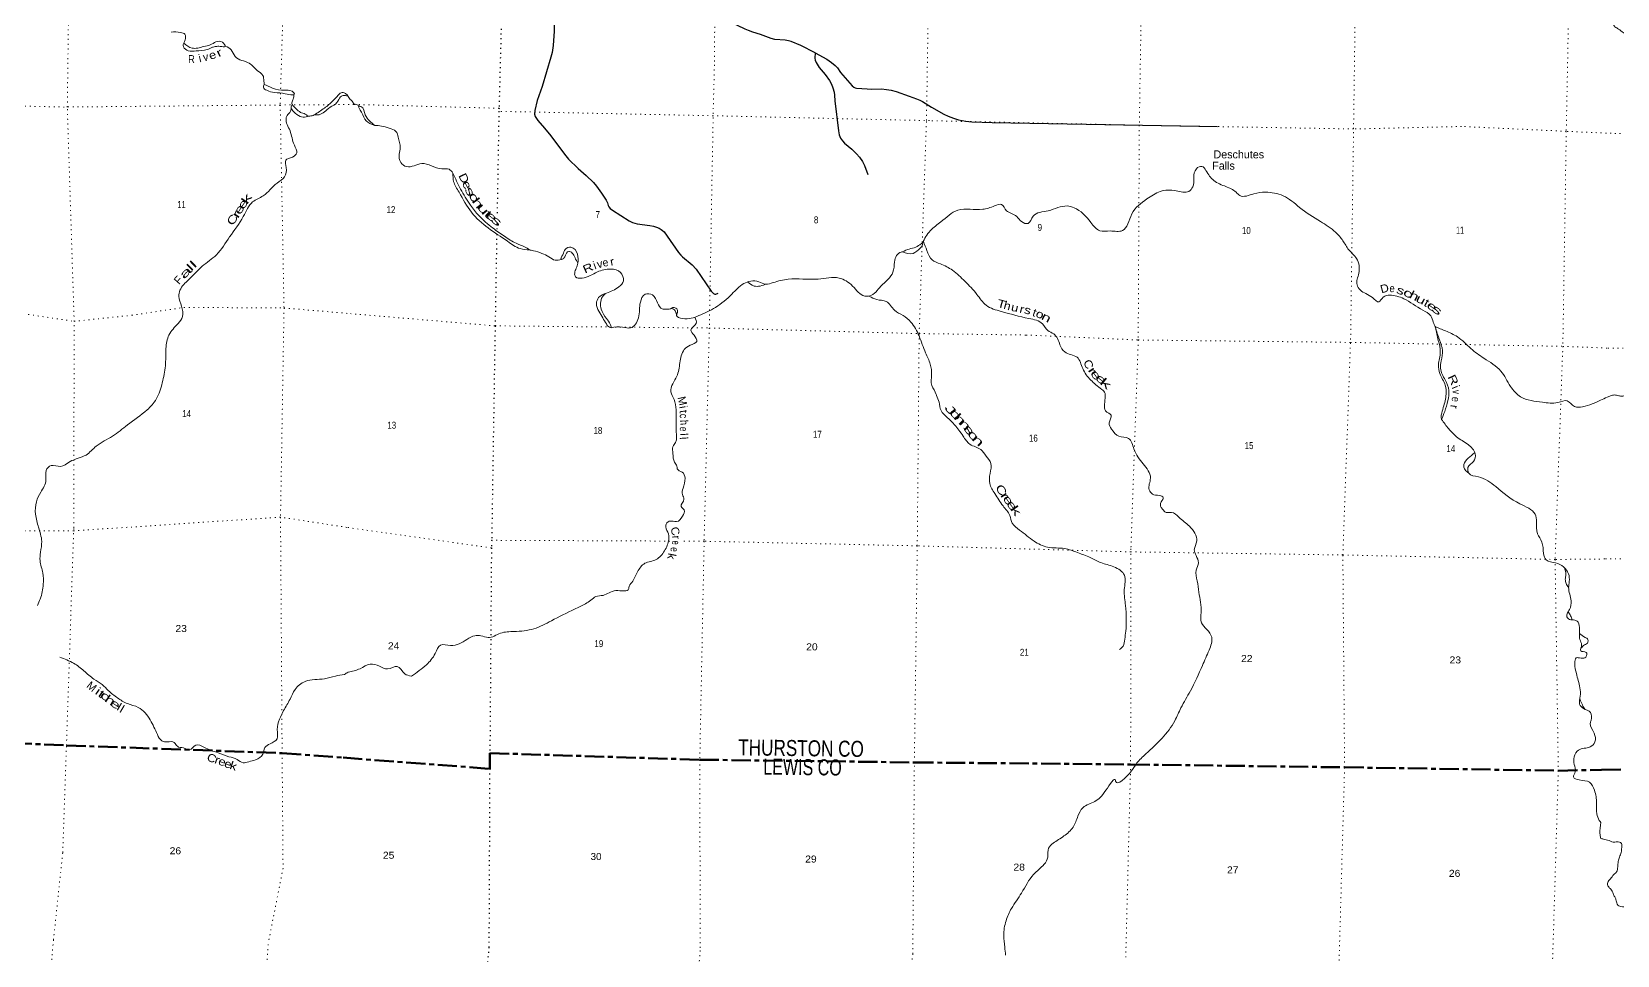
# Model space of a CAD drawing. Header units: feet. Extents: x -518066 to -250644, y -364975 to -177792.
# Drawn here: x -385170 to -345548, y -272019 to -248936 of the extents above; entities that cross this region are included whole.
import ezdxf
from ezdxf.enums import TextEntityAlignment as Align

# ---------------------------------------------------------------- set-up
doc = ezdxf.new("R2010")
doc.units = ezdxf.units.FT
doc.header["$LTSCALE"] = 80
doc.linetypes.add('DOTTED', pattern=[1.5, 0.3, -1.2])
doc.linetypes.add('LONG_DASH_SHORT_DASH', pattern=[9.9, 6, -1.2, 1.5, -1.2])
for name, color, linetype, lineweight in [('11', 7, 'LONG_DASH_SHORT_DASH', 60), ('29', 7, 'Continuous', 25), ('39', 7, 'Continuous', 13), ('41', 7, 'Continuous', 13), ('6', 7, 'DOTTED', 25), ('7', 7, 'DOTTED', 13)]:
    doc.layers.add(name, color=color, linetype=linetype, lineweight=lineweight)
doc.layers.add('12', color=7, linetype='Continuous')

msp = doc.modelspace()

# ---------------------------------------------------------------- linework, layer by layer
at = {"layer": '11'}
for points in [[(-408837.81, -266635.69), (-406241.3, -266747.6), (-401048.65, -266687.92), (-394929.3, -266471.88), (-389604.4, -266541.75), (-384300.79, -266772.26), (-378911.94, -266966.25), (-377390.09, -267077.36)], [(-377390.09, -267077.36), (-373725.33, -267359.01), (-373720.38, -266965.11), (-368475.11, -267130.31), (-363112.15, -267198.51), (-357708.81, -267249.14), (-352361.96, -267321.16), (-347021.29, -267405.16), (-345940.55, -267384.68)], [(-345940.55, -267384.68), (-341733.87, -267339.94), (-336965.1, -267488.04), (-336573.42, -267482.52), (-331631.02, -267575.19), (-331462.32, -267573.99), (-326272.65, -267651.46), (-321047.05, -267740.05), (-315713.17, -267839.27), (-314493.91, -267869.63)]]:
    msp.add_lwpolyline(points, dxfattribs=at)
at = {"layer": '29'}
for points in [[(-372084.31, -246878.36), (-372115.56, -248922.04), (-372141.45, -249284.8), (-372167.36, -249457.55), (-372193.25, -249569.83), (-372417.7, -250303.99), (-372538.56, -250658.12), (-372598.99, -250908.6), (-372605.47, -250992.81), (-372588.21, -251053.27), (-372521.3, -251159.08), (-372357.27, -251349.09), (-372193.25, -251539.11), (-371856.57, -251996.88), (-371757.3, -252122.12), (-371511.26, -252351.01)], [(-365588.04, -249462.73), (-365953.43, -249282.98), (-366193.31, -249182.91), (-366259.3, -249162.8), (-366339.47, -249147.21), (-366601.81, -249130.41), (-366694.56, -249106.37), (-366954.45, -249004.43), (-367149.9, -248944.79), (-367255.31, -248909.08), (-367344.58, -248874.64), (-367744.13, -248683.44)], [(-365588.04, -249462.73), (-365598.88, -249596.82), (-365591.33, -249649.73), (-365568.66, -249709.1), (-365490.97, -249830.02), (-365344.21, -250002.77), (-365237.38, -250155), (-365184.5, -250248.93), (-365148.9, -250340.7), (-365119.76, -250447.58), (-365111.12, -250521), (-365102.49, -250667.83), (-365011.85, -251410.63), (-364989.19, -251511.05), (-364955.73, -251596.33), (-364911.49, -251664.36), (-364860.77, -251721.57), (-364679.48, -251868.4), (-364556.46, -251987.17), (-364485.25, -252071.38), (-364409.71, -252179.34), (-364355.76, -252278.67), (-364271.98, -252507.57)], [(-365588.04, -249462.73), (-365301.06, -249620.57), (-365180.2, -249706.94), (-365089.56, -249784.68), (-365036.68, -249839.74), (-364955.75, -249953.1), (-364666.55, -250289.95), (-364624.47, -250325.58), (-364589.94, -250340.69), (-364558.64, -250346.1), (-364295.34, -250367.69), (-364183.11, -250372), (-363937.08, -250367.69), (-363805.43, -250378.48), (-363695.36, -250397.92), (-363570.18, -250432.46), (-363246.46, -250544.75), (-363055.46, -250612.77), (-362978.84, -250644.08), (-362910.86, -250681.86), (-362685.33, -250825.46), (-362374.55, -250998.2), (-362267.72, -251046.78), (-362136.07, -251100.77), (-362011.97, -251136.4), (-361824.2, -251175.26), (-361679.61, -251192.54), (-361165.95, -251201.18), (-355537.37, -251306.98)], [(-371511.26, -252351.01), (-371314.87, -252530.23), (-371129.26, -252707.29), (-371060.2, -252793.66), (-370930.71, -252975.04), (-370818.48, -253147.79), (-370782.88, -253209.33), (-370767.77, -253276.26), (-370745.1, -253316.21), (-370711.66, -253351.84), (-370658.78, -253393.95), (-370240.08, -253661.7), (-370152.68, -253703.81), (-370096.57, -253721.08), (-370041.53, -253735.11), (-369722.12, -253778.3), (-369628.24, -253798.81), (-369558.09, -253821.49), (-369493.35, -253847.4), (-369437.24, -253877.63), (-369402.71, -253901.38), (-369368.18, -253940.25), (-369286.16, -254046.05), (-369005.6, -254456.32), (-368952.73, -254517.86), (-368906.32, -254559.97), (-368664.6, -254762.94), (-368569.64, -254870.91), (-368319.29, -255233.67), (-368187.64, -255417.21), (-368134.22, -255477.12), (-368115.88, -255491.16), (-368099.16, -255497.1), (-368087.82, -255498.72), (-368070.55, -255494.4), (-368014, -255466.87)]]:
    msp.add_lwpolyline(points, dxfattribs=at)
at = {"layer": '39'}
for points in [[(-345658.65, -248753.15), (-345604.82, -248810.8), (-345517.47, -248870.59), (-345455.98, -248915.87), (-345346.88, -248996.13), (-345283.72, -249061.55), (-345225.02, -249153.05), (-345184.05, -249224.13), (-345120.34, -249376.05), (-345051.53, -249463.69), (-344916.61, -249560.48), (-344848.93, -249595.8), (-344676.99, -249640.91), (-344551.97, -249729.49), (-344451.58, -249849.84), (-344392.68, -249929.27), (-344256.46, -250068.32), (-344216.95, -250107.2), (-344121.77, -250179.19), (-344050.14, -250218.6), (-343938.97, -250294.88), (-343837.5, -250350.88), (-343755.8, -250388.45), (-343674.34, -250440.1), (-343546.4, -250474.42), (-343472.86, -250519.9), (-343319.16, -250574.76), (-343195.41, -250619.07), (-343091.93, -250675.11), (-342980.28, -250723.24), (-342802.98, -250687.98), (-342699.48, -250623.34), (-342619.69, -250536.17), (-342534.33, -250475.25), (-342390.37, -250393.18), (-342234.64, -250327.39), (-342120.96, -250254.87), (-342018.49, -250131.88), (-341911.79, -249996.89), (-341783.59, -249896.45), (-341689.55, -249797.46), (-341564.92, -249670.81), (-341428.66, -249568.5), (-341335.77, -249537.87), (-341178.13, -249478.15), (-340991.71, -249378.69), (-340871.91, -249300.23), (-340796.38, -249227.08)], [(-381686.08, -248944.64), (-381446.63, -248954.01), (-381342.88, -248998.4), (-381333.6, -249139.54), (-381369.47, -249223.38)], [(-381369.47, -249223.38), (-381162.63, -249346.37), (-380870.11, -249308.02), (-380708.24, -249262.98), (-380565.97, -249191.37), (-380403.16, -249200.71), (-380334.76, -249302.78), (-380461.52, -249302.22), (-380568.24, -249306.09), (-380653.12, -249324.5), (-380789.11, -249384.16), (-381061.37, -249414.88), (-381260.58, -249414.86), (-381379.27, -249311.77), (-381388.25, -249257.22), (-381369.47, -249223.38)], [(-380323.4, -249297.51), (-380183.57, -249390.42), (-380086.27, -249557.5), (-379733.4, -249723.74), (-379523.86, -249913.24), (-379395.32, -250026.59), (-379366, -250172.16), (-379357.58, -250254.89)], [(-379357.92, -250251.55), (-379152.08, -250343.63), (-378855.4, -250399.99), (-378664.75, -250426.01), (-378607.9, -250501.67), (-378638.27, -250511.12), (-378834.94, -250484.98), (-379101.94, -250453.38), (-379298.06, -250399.06), (-379377.16, -250328.99), (-379357.58, -250254.89)], [(-378665.22, -250754.21), (-378533.05, -250887.77), (-378423.94, -250966.5), (-378302.08, -251011.26), (-378276.61, -251046.01), (-378309.15, -251063.47), (-378457.83, -251052.4), (-378620.53, -250936.34), (-378683.02, -250840.43), (-378680.23, -250789.91), (-378665.22, -250754.21)], [(-378615.69, -250508.06), (-378632.34, -250617.96), (-378666.35, -250709.89), (-378665.22, -250754.21)], [(-378114.46, -251017.65), (-377852.04, -250843.21), (-377643.29, -250666.23), (-377515.75, -250525.86), (-377438, -250460.99), (-377329.71, -250479.3), (-377276.44, -250532.73), (-377356.89, -250531.1), (-377450.1, -250563.43), (-377541.51, -250708.57), (-377712.86, -250825.9), (-377853.95, -250939.82), (-377988.14, -251009.58), (-378045.73, -251015.91), (-378115.63, -251018.1)], [(-377273.39, -250532), (-377211.94, -250628.68), (-377178.26, -250655.53), (-377120.39, -250739.33)], [(-376982.29, -250790.58), (-377059.27, -250753.61), (-377120.39, -250739.33)], [(-376595.68, -251280.56), (-376813.07, -251161.22), (-376930.86, -250946.66), (-376987.2, -250795.19), (-376943.15, -250805.8), (-376833.29, -251012.22), (-376730.75, -251162.26), (-376595.68, -251280.56)], [(-378683.65, -250831.31), (-378721.46, -250952.41), (-378787.38, -251029.6), (-378812.91, -251099.55), (-378714.5, -251413.65), (-378606.87, -251770.22), (-378546.37, -251966.76), (-378649.02, -252069.38), (-378819.65, -252150.48), (-378811.21, -252333.89), (-378849.91, -252560.63), (-379038.14, -252717.89), (-379386.58, -253039.02), (-379649.16, -253190.75), (-379881.73, -253554.5), (-380223.82, -254063.02), (-380554.65, -254511.37), (-380910.46, -254798.12), (-381245.05, -255131.61), (-381465.61, -255396.95), (-381492.74, -255547.41), (-381425.23, -255796.45), (-381402.18, -256054.65), (-381512.25, -256227.59), (-381739.33, -256516.96), (-381814.41, -256853.71), (-381829.02, -257286.33), (-381905.82, -257709.62), (-382056.76, -258117.32), (-382287.5, -258388.49), (-382777.89, -258765.13), (-383149.66, -259045.52), (-383557.05, -259294.98), (-383812.93, -259515.3), (-384212.61, -259680.35), (-384450.45, -259802.37), (-384687.44, -259779.44), (-384808.58, -259901.82), (-384813.33, -260141.34), (-384944.13, -260446.75), (-385053.43, -260682.13), (-385073.77, -260997.84), (-384999.69, -261321.51), (-384920.14, -261673.48), (-384949.7, -261946.72), (-384961.93, -262157.9), (-384891.52, -262463.37), (-384881.01, -262745.48), (-384956.74, -263114.43), (-385024.33, -263276.16)], [(-378275.08, -251046.3), (-378163.73, -251036.22), (-378113.05, -251017.11)], [(-374642.62, -252469.2), (-374735.83, -252375.55), (-374924.44, -252363.11), (-375424.83, -252232.12), (-375803.32, -252307.71), (-375944.64, -252207.42), (-375986.16, -251995.84), (-375962.05, -251835.35), (-376010.97, -251573.42), (-376067.35, -251425.97), (-376237.06, -251347.43), (-376427.15, -251292.76), (-376595.68, -251280.56)], [(-362914.62, -254223.69), (-362716.14, -253909.3), (-362448.25, -253685.57), (-362028.96, -253399.45), (-361406.12, -253375.21), (-361107.8, -253286.55), (-360934.67, -253252.57), (-360812.13, -253408.9), (-360686.47, -253476.83), (-360552.88, -253552.89), (-360434.02, -253683.05), (-360271.92, -253727.32), (-360143.17, -253550.07), (-359767.9, -253410.12), (-359294.49, -253291.52), (-359122.32, -253333.91), (-358701.25, -253705.08), (-358474.91, -253910.97), (-358221.94, -253916.2), (-357914.59, -253908.05), (-357678.41, -253490.96), (-357300.17, -253115.88), (-356970.52, -252931.13), (-356570.65, -252912.09), (-356251.53, -252926.2), (-356157.76, -252814.83), (-356128.75, -252584.05), (-356063.68, -252359.76), (-355930.4, -252301.15), (-355827.28, -252404.97), (-355629.63, -252656.73), (-355326.28, -252807.32), (-355074.98, -252945.18), (-354979.67, -253030.82), (-354633.71, -252986.98), (-354336.02, -252948.55), (-353897.31, -253034.53), (-353485.33, -253329.21), (-352967.61, -253679.51), (-352585.44, -253949.69), (-352405.32, -254159.02), (-352257.57, -254386.02), (-352061.54, -254607.6), (-352007.91, -254974.11), (-352051.71, -255262.99), (-351972.99, -255390.62), (-351668.14, -255581.43), (-351506.82, -255688.01), (-351396.88, -255568.8), (-351231.6, -255520.65), (-350885.3, -255609.48), (-350404.92, -255894.98), (-350207.89, -256036.18), (-350145.61, -256193.75), (-350096.96, -256316.98)], [(-374643.42, -252468.39), (-374452.84, -252867.59), (-374206.86, -253268.7), (-373995.3, -253532.69), (-373651.74, -253838.56), (-373357.18, -254049.34), (-373064.17, -254223.92), (-372852.43, -254313.04), (-372728.26, -254390.77)], [(-372726.89, -254391.02), (-372961.43, -254357.89), (-373280.44, -254174.94), (-373760.21, -253841.2), (-374181.02, -253449.93), (-374492.02, -252949.5), (-374627.18, -252678.44), (-374642.8, -252469.7)], [(-371522.16, -254723.92), (-371533.38, -254498.66), (-371693.82, -254321.75), (-371841.1, -254376.16), (-371901.05, -254512.07), (-371932.58, -254624.23), (-371908.46, -254622.53), (-371849.48, -254562.98), (-371749.35, -254425.56), (-371661.51, -254466.88), (-371592.75, -254588.36), (-371522.16, -254723.92)], [(-363410.31, -254439.25), (-363147.02, -254478.68), (-362972.7, -254350.25), (-362910.92, -254255.68), (-362914.4, -254224.35), (-362933.06, -254232.16), (-363078.77, -254320.76), (-363244.02, -254366.9), (-363409.59, -254439.16)], [(-362888.53, -254182.8), (-362798.68, -254404.72), (-362667.11, -254641.57), (-362463.52, -254740.64), (-362160.25, -254897.25), (-361848.45, -255174.58), (-361551.32, -255499.96), (-361317.78, -255772.28), (-360942.2, -255927.8), (-360251.59, -256103.42), (-359909.91, -256240.42), (-359777.46, -256406.93), (-359629.89, -256489.21), (-359474.63, -256758.51), (-359356.41, -256938.91), (-359046.83, -257073.5), (-358905.78, -257354.68), (-358704.57, -257642.67), (-358432.37, -257875.27), (-358345.27, -257974.87), (-358344.14, -258045.23), (-358360.72, -258246.02), (-358336.69, -258411.15), (-358193.52, -258523.52), (-358246.12, -258713.8), (-358183.79, -258867.36), (-358003.29, -259046.54), (-357758.97, -259099.89), (-357627.75, -259364.87), (-357393.49, -259739.71), (-357213.17, -260091.74), (-357244.99, -260386.81), (-357165.97, -260490.33), (-356989.73, -260528.75), (-356891.98, -260580.24), (-356945.55, -260688.1), (-356945.28, -260826.8), (-356887.91, -260895.87), (-356852.28, -260936.52), (-356685.75, -260948.69), (-356502.52, -261069.61), (-356240.32, -261298.06), (-356054.14, -261664.25), (-356117.13, -261882.54), (-356074.78, -262027.8), (-356014.81, -262209.46), (-356071.3, -262389.64), (-356044.59, -262661.34), (-356002, -262947.3), (-355946.12, -263454.53), (-355939.32, -263711.9), (-355806.79, -263872.38), (-355682.74, -264068.93), (-355747.02, -264389.71), (-355914.53, -264775.52), (-356215.74, -265412.88), (-356452, -265836), (-356604.62, -266155.66), (-357325.94, -266984.67), (-357549.71, -267212.97), (-357684.7, -267408.24), (-358083.53, -267664.47), (-358085.39, -267652.38), (-358327.4, -267894.53), (-358604.01, -268172.41), (-358901.21, -268331.44), (-359024.36, -268542.94), (-359148.29, -268816.74), (-359373.97, -269036.98), (-359643.33, -269218.47), (-359759.35, -269341.62), (-359780.27, -269568.49), (-359870.84, -269744.22), (-360137.1, -269998.11), (-360434.13, -270462.67), (-360685.97, -270847.4), (-360822.38, -271155.21), (-360879.23, -271524.33), (-360854.74, -271812.07), (-360831.75, -272018.9)], [(-371932.35, -254628.31), (-372085.48, -254646.41), (-372245.1, -254563.98), (-372420.73, -254477.32), (-372630.74, -254410.33), (-372740.9, -254386.82)], [(-370806.55, -255466.68), (-370497.38, -255313.83), (-370383.02, -255162.52), (-370456.71, -254954.56), (-370698.63, -254869.07), (-371034.9, -254941.17), (-371418.39, -255095.09), (-371580.62, -255060.86), (-371601.54, -254968.14), (-371561.85, -254846.03), (-371523.12, -254722.08)], [(-370692.8, -256332.91), (-370403.57, -256318.02), (-370203.04, -256340.67), (-370009.06, -256085.86), (-369959.93, -255692.52), (-369841.03, -255499.06), (-369658.49, -255515.45), (-369530.48, -255716.07), (-369411.86, -255864.31), (-369305.51, -255871.69), (-369178.72, -255849.19), (-369176.68, -255847.2), (-369048.36, -255862.9), (-369029.14, -255931.49), (-369054.45, -256027.65), (-368908.78, -256101.86), (-368500.26, -256032.69), (-368083.96, -255824.92), (-367672.12, -255492.47), (-367377.65, -255230.9), (-367200.15, -255168.83), (-367003.53, -255183.39), (-366827.6, -255245.93), (-366642.37, -255208.09), (-366267.75, -255120.39), (-365516.66, -255117.88), (-364994.22, -255092.37), (-364655.36, -255293.66), (-364351.24, -255542.75), (-364226.68, -255538.3), (-363950.56, -255298.6), (-363646.86, -254942.67), (-363607.56, -254691.92), (-363555.32, -254529.77), (-363446.73, -254443.62), (-363409.59, -254439.16)], [(-370806.55, -255466.68), (-371002.78, -255580.77), (-371058.88, -255730.8), (-370995, -255920.56), (-370900.69, -256086.58), (-370808.22, -256238.51), (-370732.96, -256321.87), (-370690.95, -256334.47), (-370708.11, -256261.89), (-370808.56, -256105.84), (-370938.1, -255867.01), (-370954.3, -255718.06), (-370910.16, -255561.84), (-370806.55, -255466.68)], [(-367281.25, -255184.3), (-367119.37, -255292.47), (-366966.75, -255292.4), (-366808.06, -255243.47)], [(-364241.12, -255545.42), (-364053.14, -255630.96), (-363816.77, -255678.18), (-363608.67, -255897.91), (-363395.4, -256025.25), (-363202.71, -256192.52), (-362996.2, -256538.86), (-362832.85, -256963.04), (-362715.89, -257243.92), (-362683.14, -257513.68), (-362678.42, -257777.05), (-362564.79, -258003.62), (-362557.11, -258031.85), (-362496.92, -258195.43), (-362447.34, -258405.1), (-362292.85, -258575.91), (-362108.42, -258761.17), (-361897.07, -259041.24), (-361722.95, -259248.47), (-361453.49, -259378.53), (-361320.98, -259541.02), (-361200.8, -259725.46), (-361222.06, -259978.45), (-361229.26, -260231.62), (-361103.84, -260478.44), (-360896.85, -260786.59), (-360727.21, -261029.95), (-360665.36, -261221.69), (-360482.73, -261390.84), (-360122.73, -261666.77), (-359783.24, -261817.82), (-359361.97, -261853.33), (-359035.9, -261953.96), (-358718.19, -262080.61), (-358452.67, -262204.59), (-358126.68, -262311.24), (-357864.24, -262521.61), (-357866.73, -262879.36), (-357835.62, -263279.75), (-357817.6, -263603.6), (-357829.62, -263921.03), (-357854.21, -264119.7), (-357898.58, -264294.01), (-357983.97, -264377.35)], [(-369187.09, -255849.97), (-369091.1, -255908.59), (-369060.09, -256010.07)], [(-368600.81, -256067.5), (-368566.98, -256228.82), (-368697.58, -256393.99), (-368618.86, -256521.62), (-368550.51, -256675.25), (-368714.38, -256771.66), (-368862.34, -256880.33), (-368972.93, -257210.57), (-369049.45, -257547.28), (-369152.2, -257732.91), (-369194.91, -257935.38), (-369116.99, -258127.32), (-369066.01, -258385.25), (-369062.92, -258938.04), (-369080.29, -259201.14), (-369145.9, -259308.84), (-369146.02, -259477.68), (-369104.55, -259693.28), (-369045.55, -259792.52), (-369038.41, -259862.96), (-368916.91, -259942.9), (-368842.53, -260096.61), (-368893.86, -260345.2), (-368907.92, -260505.82), (-368871.19, -260618.85), (-368937.79, -260804.93), (-368866.54, -260888.25), (-368906.66, -261044.52), (-369052.97, -261181.35), (-369237.59, -261170.96), (-369327.23, -261272.33), (-369275.14, -261441.84), (-369249.35, -261627.09), (-369357.32, -261909.13), (-369564.93, -262129.6), (-369847.24, -262222.49), (-370028.59, -262431.23), (-370172.53, -262698.75), (-370248.51, -262832.45), (-370250.75, -262850.51), (-370570.73, -262904.73), (-370891.51, -263023.26), (-371070.64, -263055.16), (-371194.23, -263142.03), (-371333.96, -263234.72), (-371602.7, -263365.97), (-372182.74, -263660.1), (-372621, -263857.54), (-373113.85, -263925.64), (-373455.79, -263969.53), (-373764.41, -264078.17), (-373944.59, -264033.67), (-374099.19, -264031.7), (-374293.13, -264123.7), (-374700.71, -264277.31), (-374953.63, -264268.07), (-375086.74, -264473.4), (-375305.19, -264758.06), (-375681.05, -265041.14)], [(-350102.68, -256303.04), (-349841.14, -256414.7), (-349541.76, -256561.22), (-349208.03, -256850.89), (-348879.79, -257098.28), (-348456.06, -257417.23), (-348215.88, -257800.18), (-347962.11, -258060.68), (-347419.6, -258196.23), (-347032.08, -258201.15), (-346798.67, -258163.92), (-346617.7, -258304.91), (-346412.92, -258309.53), (-346175.06, -258238.18), (-345967.06, -258146.36), (-345799.62, -258070.28)], [(-349938.4, -258625.13), (-349860.46, -258430.51), (-349780.7, -258156.15), (-349755.45, -257905.22), (-349850.5, -257638.69), (-349965.33, -257347.78), (-349948.95, -257163.07), (-349917.53, -256900.16), (-349990.54, -256637.93), (-350096.96, -256316.98)], [(-350093.99, -256327.4), (-350020.84, -256651.61), (-349970.21, -256937.68), (-350014.49, -257264.75), (-349979.02, -257478.26), (-349848.18, -257773.39), (-349824.86, -257994.78), (-349895.34, -258329.56), (-349945.87, -258515.85), (-349948.87, -258594.2), (-349938.13, -258625.91)], [(-345799.62, -258070.28), (-345715.93, -258035.12), (-345617.19, -258014.65), (-345513.1, -258034.49), (-345424.97, -258048.03), (-345352.26, -258023.1), (-345259.27, -257986.44), (-345158.76, -257980.07), (-345013.84, -257960.37), (-344943.48, -257955.51), (-344838.65, -257931.11), (-344691.28, -257885.31), (-344598.77, -257876.79), (-344526.63, -257886.05), (-344446.77, -257913.53), (-344276.87, -257960.62), (-344160.6, -257972.62), (-344056.08, -257966.32), (-343872.71, -257929.16), (-343679.04, -257876.08), (-343537.36, -257810.06), (-343444.1, -257757.31), (-343324.3, -257678.86), (-343217.06, -257630.37), (-343096.47, -257624.34), (-342928.14, -257645.25), (-342751.51, -257650.22), (-342618.6, -257628.3), (-342411.96, -257639.8), (-342345.48, -257626.83), (-342184.64, -257615.44), (-341985.86, -257616.75), (-341885.58, -257624.47), (-341670.22, -257714.55), (-341469.7, -257731.99), (-341375.62, -257749.65), (-341253.26, -257757.73), (-341084.8, -257770.6), (-340990.88, -257798.32), (-340941.27, -257833.34), (-340835.41, -257867.29), (-340760.65, -257959.06), (-340683.88, -258050.85), (-340623.06, -258136.35), (-340504.51, -258250.96), (-340461.09, -258295.94), (-340354.27, -258392.26), (-340188.83, -258465.42), (-340086.92, -258495.29), (-339980.99, -258525.22), (-339812.93, -258562.22), (-339689.08, -258600.49), (-339493.86, -258694.27), (-339380.24, -258744.44), (-339223.82, -258757.11), (-339063.22, -258759.8), (-338933.54, -258810.24), (-338812.89, -258800.19), (-338619.52, -258765.2), (-338514.79, -258746.84), (-338427.99, -258720.13), (-338373.68, -258715.01), (-338201.81, -258764.14), (-338134.84, -258841.69), (-338101.7, -258900.58), (-338089.24, -258995.32), (-338060.44, -259074.24), (-337991.84, -259173.95), (-337917.11, -259267.72), (-337855.37, -259417.6), (-337832.46, -259607.05), (-337797.46, -259794.69), (-337761.76, -259940.11), (-337734.83, -260010.96), (-337685.46, -260060.05), (-337528.77, -260056.64), (-337457.58, -260122.19), (-337355.66, -260270.73), (-337299.2, -260376.26), (-337174.72, -260497.01), (-337123.43, -260670.85), (-337086.37, -260735.83), (-337041.27, -260919.62), (-337004.23, -261105.29), (-337032.87, -261255.66), (-336992.54, -261364.95), (-336889.91, -261471.26), (-336834.4, -261633.1), (-336802.1, -261742.25), (-336757.44, -261952.18), (-336756.74, -262149.31), (-336822.05, -262331.25), (-336880.97, -262491.18), (-336958.1, -262658.84), (-336968.9, -262823.59), (-336903.05, -262967.5), (-336884.67, -263068.38)], [(-349939.21, -258624.48), (-349759.45, -258861.93), (-349567.11, -259057.34), (-349276.42, -259256.01), (-349098.62, -259489.42), (-349139.12, -259675.84), (-349279.58, -259826.81), (-349259.24, -259965.76), (-349019.46, -260061.27), (-348586.74, -260303.96), (-347983.69, -260735.74), (-347603.4, -260995.85), (-347567.63, -261185.25), (-347541.25, -261483.07), (-347431.41, -261691.49), (-347388.79, -261975.45), (-347326.56, -262137.04), (-347088.51, -262210.42), (-346890.97, -262311.42), (-346766.63, -262483.86), (-346746.99, -262679.08), (-346762.94, -262829.63), (-346702.81, -263158.02), (-346741.73, -263378.63), (-346803.36, -263488.4), (-346808.31, -263562.7), (-346704.76, -263632.36), (-346580.45, -263648.01), (-346490.17, -263974.78), (-346480.07, -264129.68), (-346439.52, -264258.84), (-346456.7, -264347.06), (-346459.49, -264409.34), (-346327.43, -264447.2), (-346332.93, -264565.72), (-346453.76, -264592.32), (-346574.18, -264586.77), (-346610, -264720.99), (-346569.06, -264978.79), (-346483.16, -265333.64), (-346471.76, -265544.84), (-346488.31, -265743.62), (-346395.26, -265849.33), (-346219.78, -265948.04), (-346204.19, -266145.22), (-346221.23, -266223.39), (-346125.91, -266467.82), (-346108.56, -266685.12), (-346222.56, -266808.29), (-346516.77, -266888.97), (-346625.36, -267060.45), (-346623.74, -267251.42), (-346599.89, -267430.62), (-346639.71, -267562.77), (-346504.06, -267634.85), (-346239.73, -267694.49), (-346119.73, -267893), (-346065.49, -268211.27), (-346056.86, -268482.73), (-345996.68, -268648.32), (-345960.26, -268701.13)], [(-349113.26, -259462.85), (-349274.67, -259595.73), (-349381.04, -259751.15), (-349350.64, -259888.22), (-349261.13, -259965.77)], [(-346869.97, -262328.11), (-346835.17, -262505.09), (-346846.68, -262621.53), (-346827.89, -262724.28), (-346762.11, -262831.03)], [(-346770.81, -263436.62), (-346715.59, -263535.74), (-346673.39, -263636.75)], [(-346491.59, -263973.48), (-346350.86, -264075.05), (-346281.22, -264126.18), (-346280.09, -264196.55), (-346369.27, -264261.74), (-346455.06, -264345.89)], [(-384466.43, -264570.11), (-384121.29, -264720.08), (-383863.48, -264910.56), (-383613.99, -265114.97), (-383405.47, -265254.11), (-383255.47, -265402.13), (-383023.69, -265586.04), (-382779.04, -265729.94), (-382505.23, -265824.1), (-382209.59, -266136.16), (-382027.69, -266502.29), (-381918.09, -266657.54), (-381781.79, -266684.47), (-381609.05, -266700.06), (-381530.47, -266796.29), (-381378.36, -266837.64), (-381228.38, -266884.98), (-381067.05, -266765.43), (-380868.84, -266815.77), (-380511.55, -266961.96), (-380239.76, -267056.07), (-380035.95, -267128.67), (-379886.58, -267206.2), (-379747.23, -267180.84), (-379575.27, -267134), (-379395.35, -266990.66), (-379343.85, -266828.61), (-379209.1, -266730.67), (-379039.73, -266611.28), (-379033.13, -266379.86), (-378977.7, -266121.24), (-378874.76, -265901.84), (-378714.18, -265617.16), (-378588.63, -265374.06), (-378335.15, -265173.83), (-377852.91, -265107.1), (-377581.99, -265042.13), (-377355.81, -264999.97)], [(-375681.05, -265041.14), (-375848.21, -264982.31), (-376034.67, -264799.03), (-376276.45, -264862.29), (-376476.4, -264793.41), (-376714.72, -264742.14), (-376963.16, -264855.56), (-377112.42, -264907.94), (-377259.5, -264946.27), (-377355.81, -264999.97)], [(-346478.54, -265622.33), (-346420.27, -265762.58), (-346361.98, -265864.22)], [(-345966.53, -269090.82), (-345980.13, -268974.86), (-345960.26, -268701.13)], [(-345966.53, -269090.82), (-345894.47, -269116.83), (-345824.44, -269132.08), (-345754.44, -269149.34), (-345686.7, -269180.64), (-345608.5, -269187.99), (-345494.04, -269187.89), (-345444.43, -269222.91), (-345436.08, -269323.62), (-345450.19, -269446.08), (-345494.38, -269566.02), (-345524.28, -269672.12), (-345536.59, -269806.68), (-345564.82, -269932.93), (-345632.22, -270000.19), (-345720.44, -270111.35), (-345786.17, -270198.75), (-345767.85, -270303.65), (-345706.7, -270369.03), (-345650.24, -270474.57), (-345611.52, -270559.69), (-345580.51, -270626.59), (-345552.26, -270737.69), (-345508.87, -270784.67), (-345324.69, -270817.92), (-345235.02, -270859.65), (-345155.91, -270931.37), (-345109.22, -271020.65), (-345084.98, -271131.68), (-345090.27, -271326.7), (-345080.93, -271487.76), (-345041.45, -271647.32), (-345023.03, -271746.19), (-344974.44, -271841.53), (-344930.53, -271977.03), (-344882.17, -272086.45), (-344839.7, -272187.73), (-344810.57, -272246.55), (-344795.95, -272267.61)], [(-395854.5, -271441.2), (-395737.66, -271682.15), (-395728.92, -272030.06), (-395721.69, -272476.45), (-395663.22, -272724.58), (-395446.6, -273009.23), (-395136.68, -273365.62), (-394743.82, -273685.04), (-394422.48, -273820.46), (-394396.7, -273973.63), (-394470.68, -274213.77), (-394347.57, -274438.73), (-394110.11, -274542.76), (-393904.77, -274513.64), (-393367.61, -274591.95), (-392974.88, -274788.74), (-392642.17, -274968.56), (-392393.36, -275249.66), (-392224.58, -275509.47), (-391974.47, -275836.83), (-391576.72, -275836.69), (-390994.18, -275837.27), (-390668.41, -275946.63), (-390413.62, -276099.16), (-390302.81, -276340.03), (-390263.55, -276531.58), (-390041.6, -276729.87), (-389677.79, -277109.17), (-389577.08, -277353.9), (-389526.77, -277479.29), (-389528.81, -277481.27), (-389416.09, -277466.85), (-389282.25, -277384.4), (-389129.7, -277523.36), (-388821.58, -277604.31), (-388490.45, -277625.29), (-388141.95, -277562.1), (-387687.07, -277635.17), (-387265.37, -277776.11), (-387023.38, -277715.36), (-386578.64, -277663.64), (-386231.11, -277662.76), (-385820.33, -277598.47), (-385499.45, -277633.38), (-385104.09, -277920.67), (-384748.94, -278209.38), (-384270.6, -278325.01), (-383807.35, -278376.1), (-383537.83, -278353.95), (-383413.67, -278510.58), (-383111.72, -278732.16), (-382756.73, -278900.25), (-382496.69, -278972.45), (-382133.85, -279022.05), (-381817.27, -279074.98), (-381474.62, -278999.64), (-381257.2, -278838.01), (-381063.72, -278796.65), (-380827.62, -278989.11), (-380391.58, -279112.16), (-380090.04, -279229.2), (-379872.97, -279483.7), (-379713.43, -279691.11), (-379481.17, -279740.79), (-379004.08, -279675.48), (-378787.55, -279702.81), (-378557.63, -279905.23), (-378196.54, -280200.06), (-377906.42, -280407.39), (-377803.68, -280519.48), (-377700.05, -280573.28), (-377613.1, -280582.56)]]:
    msp.add_spline(points, degree=3, dxfattribs=at)
at = {"layer": '6'}
for p, q in [((-373544.6, -253730.75), (-373547.91, -253916.51)), ((-373725.33, -267359.01), (-373744.84, -271813.15))]:
    msp.add_line(p, q, dxfattribs=at)
for points in [[(-373004.96, -228949.01), (-373015.31, -229573.69), (-373062.04, -234887.58), (-373210.87, -240176.06), (-373354.15, -245502.79), (-373491.66, -250849.69), (-373494.63, -250926.04), (-373540.49, -253500.23)], [(-373549.27, -253993.49), (-373590.15, -256287.55), (-373675.61, -261647.18), (-373682, -261836.04), (-373720.38, -266965.11)], [(-373744.84, -271813.15), (-373789.02, -272316.17), (-373818.44, -272850.75), (-373940.7, -277681.1)]]:
    msp.add_lwpolyline(points, dxfattribs=at)
at = {"layer": '7'}
for p, q in [((-377120.62, -250753.82), (-377614, -250757.68)), ((-373491.66, -250849.69), (-377120.62, -250753.82)), ((-373682, -261836.04), (-377295.11, -261324.41)), ((-369221.8, -261666.73), (-373675.61, -261647.18))]:
    msp.add_line(p, q, dxfattribs=at)
for points in [[(-384625.59, -271632.71), (-384394.13, -269452.4), (-384300.79, -266772.26), (-384119.36, -261337.52), (-384108.95, -256174.87), (-384280.58, -250821.41), (-384208.43, -245386.17), (-383967.18, -239978.82), (-383845.72, -234625.42), (-383670.19, -229355.38), (-383618.53, -225871.52)], [(-378297.23, -225960.35), (-378313.83, -229462.12), (-378408.88, -234767.88), (-378554.89, -240106.84), (-378798.99, -245419.64), (-378949.73, -250387.46)], [(-357317.55, -235693.3), (-357321.38, -240587.17), (-357404.23, -245898.59), (-357491.89, -251274.27), (-357519.2, -256640.67), (-357701.48, -261862.42), (-357708.81, -267249.14), (-357830.38, -272067.74)], [(-346623.96, -239431.13), (-346643.78, -240720.99), (-346719.27, -246098.8), (-346822.39, -251426.04), (-346908.03, -256799.74), (-347101.51, -262125.83), (-347021.29, -267405.16), (-347166.2, -272232.13)], [(-352498.98, -272150.55), (-352361.96, -267321.16), (-352405.68, -262014.16), (-352211.6, -256627.81), (-352137.27, -251366.49), (-352063.7, -245994.65)], [(-363152.32, -271983.82), (-363112.15, -267198.51), (-363040.09, -261786.45), (-362993.46, -256480.6), (-362810.05, -251156.39), (-362746.7, -247085.46)], [(-368089.44, -247378.38), (-368110.3, -249763.57), (-368139.45, -250962.02), (-368237.05, -256341.56), (-368366.3, -261670.48), (-368475.11, -267130.31), (-368464.42, -271898.85)], [(-377743.85, -250758.71), (-378961.29, -250768.33), (-384354.88, -250818.62), (-389719.29, -250706.95), (-395426.1, -250519.32), (-400859.46, -250434.44), (-405764.85, -250417.4), (-408545.92, -250314.24)], [(-378952.27, -250471.11), (-378961.29, -250768.33), (-378864.58, -255840.39), (-378952.04, -261067.78), (-378911.94, -266966.25), (-378888.91, -269840.01), (-379259.56, -271722.34)], [(-345699.81, -251475.85), (-346822.39, -251426.04), (-349437.47, -251304.18), (-352137.27, -251366.49), (-357491.89, -251274.27), (-362735.75, -251159.18), (-368142.24, -251036.32), (-373494.63, -250926.04)], [(-328181.91, -251773.48), (-331400.4, -251729.4), (-336648.25, -251649.73), (-341750.1, -251604.67), (-345699.81, -251475.85)], [(-408644.83, -255780.1), (-405874.29, -255839.65), (-401004, -256105.66), (-394650, -255933.38), (-389348.12, -255941.64), (-386678.92, -255788.44), (-384108.95, -256174.87), (-382669.09, -256022.5), (-381365.37, -255826.59), (-378864.58, -255840.39), (-377206.93, -255982.48)], [(-377206.93, -255982.48), (-373590.15, -256287.55), (-368237.05, -256341.56), (-362993.46, -256480.6), (-360319.07, -256516.79), (-357519.2, -256640.67), (-352214.39, -256702.11), (-350001.82, -256742.82)], [(-349952.72, -256743.73), (-346908.03, -256799.74), (-345781.03, -256843.34)], [(-345781.03, -256843.34), (-341746.48, -256876.55), (-336529.97, -256909.44), (-331381.16, -257027.69), (-330878.78, -257030.1)], [(-377295.11, -261324.41), (-378952.04, -261067.78), (-384122.15, -261411.82), (-386842.75, -261416.98), (-389374.8, -261148.11), (-394885.91, -261132.86), (-400986.47, -261315.05), (-406080.19, -261255.92), (-408740.5, -261194.78)], [(-345860.79, -262114), (-347101.51, -262125.83), (-352405.68, -262014.16), (-357704.27, -261936.72), (-363040.09, -261786.45), (-368366.3, -261670.48), (-368952.88, -261667.91)], [(-331164.58, -262308.43), (-331397.68, -262303.25), (-336665.21, -262199.11), (-341739.94, -262094.17), (-345860.79, -262114)], [(-384625.59, -271632.71), (-384704.41, -272545.03), (-384787.88, -277997.72)], [(-379423.37, -278195.73), (-379325.6, -272727.17), (-379259.56, -271722.34)], [(-368464.42, -271898.85), (-368509.5, -272436.42), (-368653.66, -277731.08)], [(-363152.32, -271983.82), (-363211.28, -272528.9), (-363301.75, -277854.88)]]:
    msp.add_lwpolyline(points, dxfattribs=at)

# ---------------------------------------------------------------- texts
at = {"layer": '12'}
for s, width, p in [('THURSTON CO', 0.8, (-367515.2, -267021.71)), ('LEWIS CO', 0.75, (-366890.46, -267502.74))]:
    msp.add_text(s, height=400, rotation=359.271, dxfattribs=dict(at, width=width)).set_placement(p)
at = {"layer": '41'}
for s, rotation, width, p in [('R', 0.45, 0.85, (-381176.03, -249721.8)), ('e', 19.655, 1.2, (-380620.32, -249611.5)), ('r', 25.532, 1.5, (-380441.18, -249547.22)), ('D', 295.52, 1.3, (-374458.45, -252641.81)), ('e', 295.52, 1.35, (-374381.48, -252807.19)), ('e', 57.02, 1.6, (-379813.64, -253297.12)), ('k', 56.482, 1.8, (-379720.07, -253166.13)), ('s', 297.614, 1.65, (-374308.57, -252970.78)), ('c', 304.011, 1.8, (-374200.92, -253124.75)), ('h', 306.3, 1.8, (-374102.59, -253278.36)), ('C', 56.154, 1.4, (-380073.87, -253689.14)), ('r', 56.154, 1.8, (-379975.76, -253552.66)), ('e', 57.793, 1.55, (-379902.15, -253429.72)), ('u', 309.763, 1.95, (-373966.65, -253429.74)), ('t', 315.066, 2, (-373828.57, -253566.75)), ('e', 320.947, 1.8, (-373738, -253635.02)), ('s', 323.373, 2, (-373613.06, -253741.32)), ('l', 44.53, 1.8, (-381145.54, -254897.51)), ('l', 44.529, 1.8, (-381060.79, -254817.29)), ('R', 24.01, 1.3, (-371229.81, -254932.54)), ('v', 12.763, 1.05, (-370954.06, -254835.29)), ('e', 9.973, 0.95, (-370817.31, -254800.11)), ('r', 10.953, 1.1, (-370648.93, -254776.98)), ('a', 44.239, 2.1, (-381257.93, -255025.31)), ('D', 15.046, 1.1, (-351337.99, -255446.9)), ('e', 354.77, 0.85, (-351182.66, -255445.66)), ('s', 339.04, 1.45, (-350997.84, -255494.82)), ('c', 329.153, 1.7, (-350825.02, -255557.11)), ('h', 332.564, 1.5, (-350665.75, -255623.79)), ('u', 332.495, 1.55, (-350500.56, -255717.32)), ('T', 344.945, 1.3, (-360960.33, -255836.78)), ('h', 344.962, 1.15, (-360815.05, -255879.12)), ('u', 346.492, 1.2, (-360624.13, -255926.83)), ('r', 345.487, 1.2, (-360448.21, -255966.08)), ('s', 345.487, 1.25, (-360305.59, -255990.64)), ('t', 339.312, 1.1, (-360143.67, -256047.38)), ('o', 335.491, 1.3, (-360014.35, -256087.27)), ('t', 330.895, 1.35, (-350359.02, -255799.38)), ('e', 324.51, 1.65, (-350233.98, -255881.68)), ('s', 326.04, 1.9, (-350108.53, -255969.48)), ('n', 331.95, 1.55, (-359859.98, -256164.51)), ('C', 293.959, 1.2, (-358851.76, -257287.28)), ('r', 302.573, 1.75, (-358744.47, -257457.9)), ('e', 305.208, 1.65, (-358658.14, -257571.81)), ('e', 321.252, 1.8, (-358510.36, -257696.59)), ('R', 294.616, 1.35, (-349738.72, -257678.67)), ('k', 320.18, 2.05, (-358396.67, -257805.15)), ('v', 270.606, 0.75, (-349664.56, -257940.37)), ('J', 311.912, 2.15, (-362281.85, -258450.56)), ('e', 264.853, 0.85, (-349682.5, -258116.94)), ('c', 270.212, 0.85, (-368974.75, -258542.44)), ('h', 273.139, 0.85, (-368966.35, -258708.57)), ('o', 315.646, 2, (-362155.58, -258569.5)), ('h', 314.095, 2.1, (-362043.19, -258691.93)), ('n', 314.258, 2.1, (-361923.89, -258819.54)), ('e', 267.735, 0.75, (-368974.14, -258864.08)), ('s', 308.842, 2.05, (-361827.73, -258946.59)), ('o', 311.235, 1.85, (-361713.57, -259092.37)), ('n', 316.953, 2.05, (-361590.28, -259224.44)), ('C', 303.972, 1.45, (-361023.72, -260445.5)), ('r', 303.741, 1.8, (-360929.87, -260586.83)), ('e', 304.039, 1.6, (-360847.47, -260699.16)), ('e', 304.916, 1.65, (-360753.86, -260832.56)), ('k', 304.639, 1.85, (-360657.87, -260961.33)), ('C', 288.532, 1.1, (-369183.17, -261448.76)), ('e', 267.147, 0.8, (-369204.34, -261873.1)), ('e', 270.213, 0.7, (-369170.41, -261706.5)), ('k', 258.602, 1.15, (-369272.76, -262027.84)), ('i', 324.992, 1.5, (-383568.88, -265498.03)), ('t', 324.853, 1.6, (-383484.78, -265565)), ('c', 327.2, 1.75, (-383384.37, -265625.48)), ('h', 326.613, 1.7, (-383263.9, -265727.23)), ('e', 325.467, 1.65, (-383134.96, -265821.76)), ('l', 329.566, 1.25, (-383032.32, -265895.99)), ('l', 329.579, 1.25, (-382961.11, -265950.53)), ('C', 337.133, 1.15, (-380711.72, -267182.25)), ('r', 340.891, 1.3, (-380564.22, -267227.43)), ('e', 340.912, 1.2, (-380441.28, -267273.08)), ('e', 340.274, 1.2, (-380294.93, -267330.94)), ('k', 342.047, 1.3, (-380158.13, -267380.55))]:
    msp.add_text(s, height=200, rotation=rotation, dxfattribs=dict(at, width=width)).set_placement(p, align=Align.CENTER)
for s, rotation, p in [('i', 13.485, (-380944.38, -249697.23)), ('v', 11.092, (-380803.83, -249663.69)), ('i', 20.032, (-371069.27, -254869.4)), ('F', 48.57, (-381433.64, -255208.43)), ('i', 291.454, (-349678.08, -257853.02)), ('M', 282.983, (-369007.25, -258185.26)), ('i', 280.794, (-368982.63, -258335.96)), ('r', 262.267, (-349717.83, -258297.6)), ('t', 276.254, (-368978, -258438.13)), ('l', 273.815, (-368973.79, -259101.57)), ('l', 273.815, (-368971.63, -259007.85)), ('r', 276.214, (-369163.4, -261582.54)), ('M', 320.744, (-383732.73, -265379.59))]:
    msp.add_text(s, height=200, rotation=rotation, dxfattribs=at).set_placement(p, align=Align.CENTER)
for s, p in [('Deschutes', (-355637.49, -252101.82)), ('Falls', (-355669.49, -252383.58))]:
    msp.add_text(s, height=200, dxfattribs=at).set_placement(p)
at = {"layer": '7'}
for s, width, p in [('11', 0.65, (-381528.17, -253342.31)), ('12', 0.85, (-376302.55, -253470.56)), ('7', 0.85, (-371080.55, -253596.04)), ('8', 0.85, (-365622.83, -253725.69)), ('9', 0.85, (-360033, -253915.28)), ('10', 0.85, (-354927.15, -253993.25)), ('11', 0.65, (-349577.6, -253981.92)), ('14', 0.85, (-381409.74, -258569.41)), ('13', 0.85, (-376283.66, -258858.59)), ('18', 0.85, (-371130.94, -258989.78)), ('17', 0.85, (-365647.59, -259084.86)), ('16', 0.85, (-360250.11, -259180.77)), ('15', 0.85, (-354860.53, -259367.91)), ('14', 0.85, (-349816.97, -259444.11)), ('23', 1.1, (-381578.41, -263939.21)), ('24', 1.1, (-376268.27, -264371.95)), ('19', 0.85, (-371108, -264317.06)), ('20', 1.1, (-365816, -264396.71)), ('21', 0.85, (-360476.07, -264534.59)), ('22', 1.1, (-354949.06, -264688.03)), ('23', 1.1, (-349738.95, -264724.57)), ('26', 1.1, (-381723.14, -269493.56)), ('25', 1.1, (-376393.34, -269606.4)), ('30', 1.05, (-371203.98, -269637.19)), ('29', 1.1, (-365840.58, -269700.46)), ('28', 1.1, (-360636.99, -269902.36)), ('27', 1.1, (-355300.85, -269972.36)), ('26', 1.1, (-349755.84, -270058.04))]:
    msp.add_text(s, height=175, dxfattribs=dict(at, width=width)).set_placement(p)

doc.saveas('drawing.dxf')
